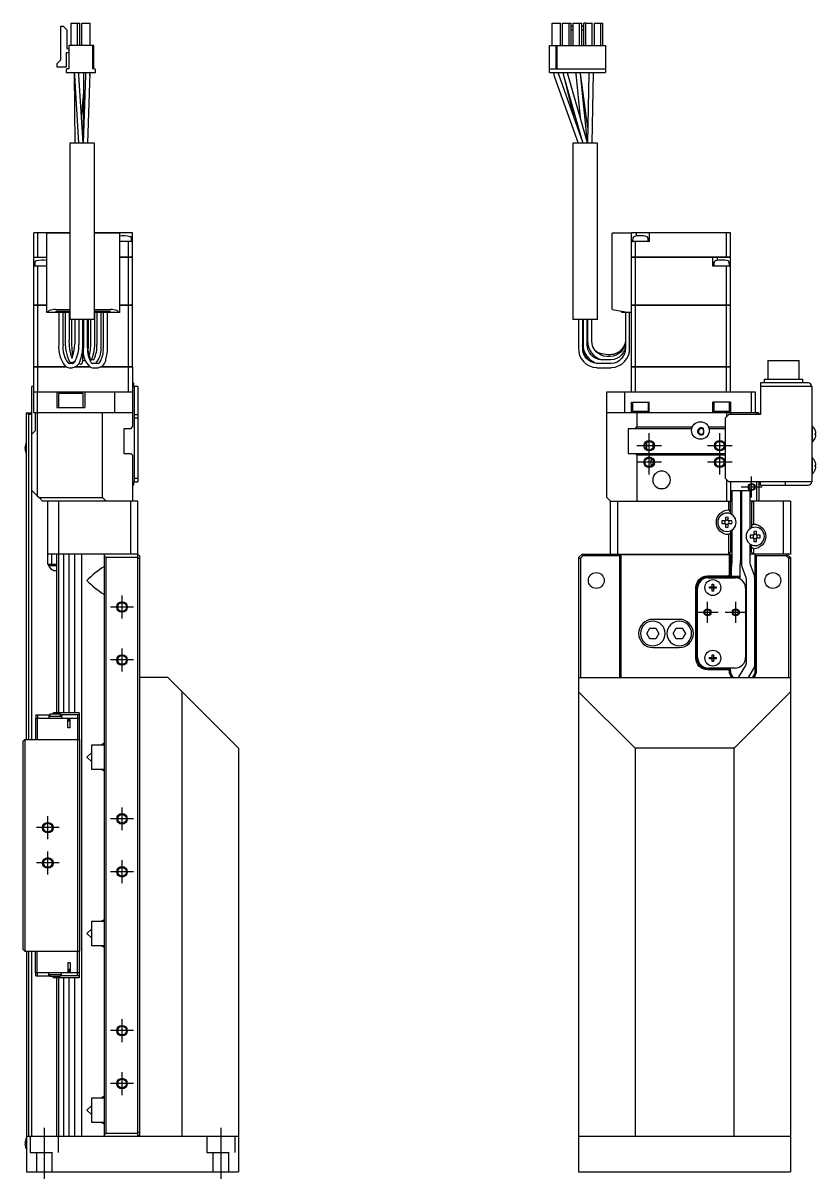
# Model space of a CAD drawing. Extents: x 0 to 519, y -8 to 489.
# Drawn here: x 294.3 to 518.8, y 84.9 to 412.3 of the extents above; entities that cross this region are included whole.
import ezdxf

# ---------------------------------------------------------------- set-up
doc = ezdxf.new("R2010")
doc.units = 0
doc.header["$LTSCALE"] = 0.5
doc.linetypes.add('CENTER', pattern=[50.8, 31.75, -6.35, 6.35, -6.35])
doc.linetypes.add('DASHED', pattern=[19.05, 12.7, -6.35])
for name, color, linetype in [('MSM_CENTER', 1, 'CENTER'), ('MSM_CONTINUOUS', 7, 'CONTINUOUS'), ('MSM_DASHED', 4, 'DASHED'), ('MSM_NARROW', 5, 'CONTINUOUS')]:
    doc.layers.add(name, color=color, linetype=linetype)

msp = doc.modelspace()

# ---------------------------------------------------------------- linework, layer by layer
at = {"layer": 'MSM_CENTER'}
for p, q in [((471.62, 284.42), (471.62, 296.12)), ((491.62, 284.42), (491.62, 296.12)), ((475.12, 292.62), (468.12, 292.62)), ((495.12, 292.62), (488.12, 292.62)), ((475.12, 287.92), (468.12, 287.92)), ((495.12, 287.92), (488.12, 287.92)), ((500.62, 277.92), (500.62, 283.92)), ((497.62, 280.92), (503.62, 280.92)), ((322.31, 243.67), (322.31, 250.17)), ((325.56, 246.92), (319.06, 246.92)), ((488.12, 242.42), (488.12, 248.42)), ((496.12, 242.42), (496.12, 248.42)), ((485.12, 245.42), (491.12, 245.42)), ((493.12, 245.42), (499.12, 245.42)), ((322.31, 228.67), (322.31, 235.17)), ((325.56, 231.92), (319.06, 231.92)), ((322.31, 183.67), (322.31, 190.17)), ((301.31, 181.17), (301.31, 187.67)), ((325.56, 186.92), (319.06, 186.92)), ((304.56, 184.42), (298.06, 184.42)), ((301.31, 171.17), (301.31, 177.67)), ((304.56, 174.42), (298.06, 174.42)), ((322.31, 168.67), (322.31, 175.17)), ((325.56, 171.92), (319.06, 171.92)), ((322.31, 123.67), (322.31, 130.17)), ((325.56, 126.92), (319.06, 126.92)), ((322.31, 108.67), (322.31, 115.17)), ((325.56, 111.92), (319.06, 111.92)), ((300.31, 99.42), (300.31, 84.92)), ((350.31, 99.42), (350.31, 84.92))]:
    msp.add_line(p, q, dxfattribs=at)
at = {"layer": 'MSM_CONTINUOUS'}
for p, q in [((304.95, 411.43), (305.65, 411.43)), ((304.95, 401.89), (304.95, 411.43)), ((305.65, 411.43), (306.65, 410.43)), ((306.65, 410.43), (306.65, 405.3)), ((307.94, 405.97), (307.94, 412.32)), ((307.94, 412.32), (310.34, 412.32)), ((309.74, 405.97), (309.74, 412.32)), ((310.34, 405.97), (310.34, 412.32)), ((310.94, 412.32), (313.34, 412.32)), ((310.94, 405.97), (310.94, 412.32)), ((313.34, 405.97), (313.34, 412.32)), ((444.1, 412.32), (446.5, 412.32)), ((444.1, 405.97), (444.1, 412.32)), ((446.5, 405.97), (446.5, 412.32)), ((447.1, 405.97), (447.1, 412.32)), ((447.1, 412.32), (448.9, 412.32)), ((448.9, 405.97), (448.9, 412.32)), ((448.9, 412.32), (449.5, 412.32)), ((449.5, 405.97), (449.5, 412.32)), ((449.5, 411.43), (450.1, 411.43)), ((449.5, 410.43), (450.1, 410.43)), ((450.1, 405.97), (450.1, 412.32)), ((450.1, 412.32), (451.9, 412.32)), ((451.9, 405.97), (451.9, 412.32)), ((451.9, 412.32), (452.5, 412.32)), ((452.5, 405.97), (452.5, 412.32)), ((452.5, 411.43), (453.1, 411.43)), ((452.5, 410.43), (453.1, 410.43)), ((453.1, 405.97), (453.1, 412.32)), ((453.7, 412.32), (453.1, 412.32)), ((453.7, 405.97), (453.7, 412.32)), ((453.7, 412.32), (455.5, 412.32)), ((455.5, 405.97), (455.5, 412.32)), ((456.1, 405.97), (456.1, 412.32)), ((456.1, 412.32), (457.9, 412.32)), ((457.9, 405.97), (457.9, 412.32)), ((457.9, 412.32), (458.5, 412.32)), ((458.5, 405.97), (458.5, 412.32)), ((306.46, 403.72), (306.46, 399.87)), ((307.21, 403.87), (306.61, 403.87)), ((306.93, 405.02), (307.21, 405.02)), ((307.21, 405.97), (307.21, 399.34)), ((314.32, 405.97), (307.21, 405.97)), ((314.07, 399.34), (314.07, 405.97)), ((314.32, 399.34), (314.32, 405.97)), ((443.37, 398.32), (443.37, 405.97)), ((443.37, 405.97), (459.22, 405.97)), ((445.15, 405.97), (445.15, 399.34)), ((445.45, 405.97), (445.45, 399.34)), ((459.22, 405.97), (459.22, 398.32)), ((303.93, 400.87), (304.95, 401.89)), ((303.93, 399.87), (303.93, 400.87)), ((306.46, 399.87), (303.93, 399.87)), ((306.5, 399.04), (306.5, 398.32)), ((306.5, 398.32), (314.78, 398.32)), ((307.21, 399.34), (306.8, 399.34)), ((308.76, 398.32), (308.76, 397.72)), ((308.76, 398.32), (308.76, 397.99)), ((308.76, 397.99), (308.91, 378.32)), ((308.77, 398.32), (308.81, 397.46)), ((308.81, 397.46), (310.01, 378.32)), ((310.11, 397.54), (310.07, 398.32)), ((311.31, 378.34), (310.11, 397.54)), ((311.45, 397.66), (311.31, 378.34)), ((311.93, 397.53), (311.31, 378.32)), ((311.45, 398.32), (311.45, 397.66)), ((311.95, 398.32), (311.93, 397.53)), ((312.61, 378.32), (313.25, 398.21)), ((313.23, 397.49), (313.25, 398.32)), ((313.25, 398.21), (313.25, 398.32)), ((314.48, 399.34), (314.07, 399.34)), ((314.78, 398.32), (314.78, 399.04)), ((443.37, 399.34), (459.22, 399.34)), ((443.37, 398.32), (459.22, 398.32)), ((444.48, 398.32), (444.74, 397.29)), ((444.74, 397.29), (451.48, 378.32)), ((445.97, 397.73), (445.8, 398.32)), ((445.97, 397.72), (445.8, 398.32)), ((452.86, 378.32), (445.97, 397.73)), ((447.15, 398.32), (447.29, 397.56)), ((447.16, 398.32), (447.33, 397.47)), ((447.29, 397.56), (450.4, 385.25)), ((447.33, 397.47), (452.52, 379.26)), ((448.58, 397.83), (448.47, 398.32)), ((454.12, 378.41), (448.58, 397.83)), ((450.83, 398.32), (450.86, 397.91)), ((450.86, 397.91), (452.1, 385.51)), ((452.15, 398.04), (452.13, 398.32)), ((454.11, 378.45), (452.15, 398.04)), ((454.2, 382.62), (452.16, 398.08)), ((454.52, 398.24), (454.12, 378.32)), ((454.52, 398.32), (454.51, 398.17)), ((454.52, 398.32), (454.52, 398.24)), ((455.42, 378.32), (455.82, 398.22)), ((455.82, 398.22), (455.82, 398.32)), ((311.41, 392.8), (310.8, 386.48)), ((314.54, 378.32), (307.54, 378.32)), ((307.54, 378.32), (307.54, 328.32)), ((314.54, 328.32), (314.54, 378.32)), ((456.97, 378.32), (449.97, 378.32)), ((449.97, 378.32), (449.97, 328.32)), ((456.97, 328.32), (456.97, 378.32)), ((297.31, 346.03), (297.31, 352.92)), ((307.54, 352.92), (297.31, 352.92)), ((298.46, 346.03), (298.46, 352.92)), ((301.01, 330.32), (301.01, 352.82)), ((307.54, 352.82), (301.01, 352.82)), ((325.31, 352.92), (314.54, 352.92)), ((321.61, 352.82), (314.54, 352.82)), ((321.56, 352.82), (321.56, 352.92)), ((321.61, 352.82), (321.61, 330.32)), ((325.31, 350.42), (321.61, 350.42)), ((324.15, 346.03), (324.15, 350.42)), ((325.04, 350.63), (324.97, 351.4)), ((325.31, 346.03), (325.31, 352.92)), ((461.12, 331.19), (461.12, 352.82)), ((466.62, 352.82), (461.12, 352.82)), ((466.62, 314.92), (466.62, 352.92)), ((494.62, 352.92), (466.62, 352.92)), ((471.62, 350.42), (466.62, 350.42)), ((466.95, 351.4), (466.89, 350.63)), ((467.77, 346.03), (467.77, 350.42)), ((467.87, 352.92), (467.87, 351.98)), ((471.35, 350.63), (471.28, 351.4)), ((471.62, 352.92), (471.62, 350.42)), ((493.46, 346.03), (493.46, 352.92)), ((494.62, 346.03), (494.62, 352.92)), ((297.31, 346.03), (301.01, 346.03)), ((297.31, 332.42), (297.31, 346.02)), ((297.31, 346.02), (301.01, 346.02)), ((297.32, 346.02), (297.32, 346.03)), ((297.64, 344.51), (297.58, 343.74)), ((298.46, 346.02), (298.46, 346.03)), ((321.61, 346.03), (325.31, 346.03)), ((325.31, 346.02), (321.61, 346.02)), ((324.15, 346.02), (324.15, 346.03)), ((324.15, 332.42), (324.15, 346.02)), ((325.3, 346.02), (325.3, 346.03)), ((325.31, 332.42), (325.31, 346.02)), ((466.62, 346.03), (494.62, 346.03)), ((494.62, 346.02), (466.62, 346.02)), ((466.63, 346.02), (466.63, 346.03)), ((467.77, 332.42), (467.77, 346.02)), ((467.78, 346.02), (467.78, 346.03)), ((489.62, 343.52), (489.62, 346.02)), ((489.95, 344.51), (489.89, 343.74)), ((490.87, 346.02), (490.87, 345.09)), ((493.45, 346.02), (493.45, 346.03)), ((494.35, 343.74), (494.28, 344.51)), ((494.61, 346.02), (494.61, 346.03)), ((494.62, 332.42), (494.62, 346.02)), ((301.01, 343.52), (297.31, 343.52)), ((298.46, 332.42), (298.46, 343.52)), ((494.62, 343.52), (489.62, 343.52)), ((493.46, 332.42), (493.46, 343.52)), ((297.31, 332.42), (301.01, 332.42)), ((297.31, 314.92), (297.31, 332.41)), ((301.01, 332.41), (297.31, 332.41)), ((297.32, 332.42), (297.32, 332.41)), ((298.46, 332.42), (298.46, 332.41)), ((298.46, 314.92), (298.46, 332.41)), ((301.11, 330.32), (301.71, 330.93)), ((303.49, 331.19), (307.54, 331.19)), ((303.71, 330.71), (307.54, 330.71)), ((303.71, 330.32), (303.71, 330.71)), ((314.54, 331.19), (319.13, 331.19)), ((314.54, 330.71), (318.91, 330.71)), ((318.91, 330.32), (318.91, 330.71)), ((320.9, 330.93), (321.5, 330.32)), ((321.61, 332.42), (325.31, 332.42)), ((325.31, 332.41), (321.61, 332.41)), ((324.15, 332.42), (324.15, 332.41)), ((324.15, 314.92), (324.15, 332.41)), ((325.3, 332.42), (325.3, 332.41)), ((325.31, 314.92), (325.31, 332.41)), ((461.12, 331.19), (466.02, 330.32)), ((463.82, 330.32), (463.82, 330.71)), ((466.62, 332.42), (494.62, 332.42)), ((494.62, 332.41), (466.62, 332.41)), ((466.63, 332.42), (466.63, 332.41)), ((467.77, 314.92), (467.77, 332.41)), ((467.78, 332.42), (467.78, 332.41)), ((493.45, 332.42), (493.45, 332.41)), ((493.46, 314.92), (493.46, 332.41)), ((494.61, 332.42), (494.61, 332.41)), ((494.62, 314.92), (494.62, 332.41)), ((307.54, 330.32), (301.01, 330.32)), ((304.41, 330.32), (304.41, 321.32)), ((305.61, 321.32), (305.61, 330.32)), ((306.21, 330.32), (306.21, 322.8)), ((307.41, 322.8), (307.41, 330.32)), ((314.54, 328.32), (307.54, 328.32)), ((308.01, 328.32), (308.01, 322.78)), ((308.96, 328.32), (308.96, 322.88)), ((310.06, 328.32), (310.06, 321.32)), ((311.26, 321.32), (311.26, 328.32)), ((311.36, 328.32), (311.36, 320.32)), ((312.56, 320.32), (312.56, 328.32)), ((312.81, 321.32), (312.81, 328.32)), ((313.41, 328.32), (313.41, 322.32)), ((321.61, 330.32), (314.54, 330.32)), ((314.61, 322.32), (314.61, 330.32)), ((315.21, 330.32), (315.21, 321.32)), ((316.41, 321.32), (316.41, 330.32)), ((317.01, 330.32), (317.01, 320.32)), ((318.21, 320.32), (318.21, 330.32)), ((456.97, 328.32), (449.97, 328.32)), ((451.57, 328.32), (451.57, 320.32)), ((452.77, 320.32), (452.77, 328.32)), ((452.87, 328.32), (452.87, 321.32)), ((454.07, 321.32), (454.07, 328.32)), ((454.17, 328.32), (454.17, 321.32)), ((455.37, 322.32), (455.37, 328.32)), ((466.62, 330.32), (463.82, 330.32)), ((464.87, 330.32), (464.87, 320.32)), ((466.07, 320.32), (466.07, 330.32)), ((308.96, 322.9), (308.96, 322.86)), ((312.73, 319.27), (312.81, 321.32)), ((454.22, 320.61), (454.07, 321.82)), ((454.17, 321.32), (454.22, 320.61)), ((464.87, 322.8), (464.86, 322.57)), ((454.22, 320.61), (454.23, 320.58)), ((454.23, 320.58), (454.22, 320.61)), ((460.1, 318.4), (458.72, 318.52)), ((460.56, 317.92), (459.68, 317.92)), ((297.31, 314.92), (306.58, 314.92)), ((297.31, 301.92), (297.31, 314.91)), ((306.6, 314.91), (297.31, 314.91)), ((297.32, 314.92), (297.32, 314.91)), ((298.46, 314.92), (298.46, 314.91)), ((298.46, 307.92), (298.46, 314.91)), ((308.33, 315.92), (307.35, 315.92)), ((307.35, 314.72), (308.31, 314.72)), ((308.13, 317.44), (307.98, 317.39)), ((308.34, 316.24), (308.39, 316.26)), ((308.39, 316.26), (308.59, 316.33)), ((313.2, 314.91), (308.96, 314.91)), ((308.98, 314.92), (313.19, 314.92)), ((310.14, 315.88), (310.32, 315.76)), ((310.32, 315.76), (310.51, 315.72)), ((311.17, 316.73), (311.23, 316.72)), ((311.23, 316.72), (311.63, 316.72)), ((311.63, 316.72), (311.67, 316.72)), ((311.67, 316.72), (311.89, 316.78)), ((314.25, 316.92), (313.51, 316.92)), ((315.65, 315.92), (313.91, 315.92)), ((313.91, 314.72), (315.65, 314.72)), ((325.31, 314.91), (316.25, 314.91)), ((316.28, 314.92), (325.31, 314.92)), ((324.15, 314.92), (324.15, 314.91)), ((324.15, 307.92), (324.15, 314.91)), ((325.3, 314.92), (325.3, 314.91)), ((325.31, 314.91), (325.31, 297.92)), ((456.77, 315.93), (456.81, 315.92)), ((460.87, 315.92), (456.77, 315.92)), ((456.77, 314.72), (460.87, 314.72)), ((460.71, 316.92), (458.23, 316.92)), ((466.62, 314.92), (494.62, 314.92)), ((466.62, 307.92), (466.62, 314.91)), ((494.62, 314.91), (466.62, 314.91)), ((466.63, 314.92), (466.63, 314.91)), ((467.77, 307.92), (467.77, 314.91)), ((467.78, 314.92), (467.78, 314.91)), ((493.45, 314.92), (493.45, 314.91)), ((493.46, 307.92), (493.46, 314.91)), ((494.61, 314.92), (494.61, 314.91)), ((494.62, 307.92), (494.62, 314.91)), ((505.19, 316.72), (514.04, 316.72)), ((505.19, 316.72), (505.19, 311.42)), ((514.04, 311.42), (514.04, 316.72)), ((504.12, 311.42), (515.12, 311.42)), ((504.12, 311.42), (504.12, 310.42)), ((515.12, 310.42), (515.12, 311.42)), ((297.31, 309.42), (296.81, 309.42)), ((296.81, 209.42), (296.81, 309.42)), ((297.31, 307.92), (325.31, 307.92)), ((298.31, 307.92), (298.31, 278.42)), ((303.81, 307.92), (303.81, 303.42)), ((311.81, 307.92), (311.81, 303.42)), ((320.31, 301.92), (320.31, 307.92)), ((325.31, 310.42), (325.61, 310.42)), ((326.81, 309.42), (325.31, 309.42)), ((325.61, 310.42), (325.61, 309.42)), ((325.81, 282.42), (325.81, 309.42)), ((326.81, 309.42), (326.81, 282.42)), ((459.62, 307.92), (501.62, 307.92)), ((459.62, 277.92), (459.62, 307.92)), ((464.62, 307.92), (464.62, 301.92)), ((500.62, 301.92), (500.62, 307.92)), ((501.62, 307.92), (501.62, 301.92)), ((503.12, 310.42), (503.12, 301.42)), ((516.62, 310.42), (503.12, 310.42)), ((517.62, 309.42), (503.12, 309.42)), ((517.62, 309.42), (517.62, 282.42)), ((311.31, 307.42), (304.31, 307.42)), ((304.31, 307.42), (304.31, 303.42)), ((311.31, 303.42), (311.31, 307.42)), ((466.62, 304.92), (471.62, 304.92)), ((466.62, 301.92), (466.62, 304.92)), ((466.87, 304.92), (466.87, 302.42)), ((471.37, 302.42), (471.37, 304.92)), ((471.62, 301.92), (471.62, 304.92)), ((494.62, 304.92), (489.62, 304.92)), ((489.62, 301.92), (489.62, 304.92)), ((489.87, 304.92), (489.87, 302.42)), ((494.37, 302.42), (494.37, 304.92)), ((494.62, 304.92), (494.62, 301.42)), ((295.81, 301.42), (295.31, 301.92)), ((295.31, 301.92), (296.81, 301.92)), ((295.31, 209.42), (295.31, 301.92)), ((296.81, 301.42), (295.81, 301.42)), ((295.81, 301.42), (295.81, 209.42)), ((325.31, 301.92), (297.31, 301.92)), ((297.81, 296.92), (297.81, 301.92)), ((303.81, 303.42), (311.81, 303.42)), ((316.81, 277.92), (316.81, 301.92)), ((325.81, 301.42), (326.81, 301.42)), ((502.62, 301.92), (459.62, 301.92)), ((466.87, 302.42), (471.37, 302.42)), ((468.12, 301.92), (468.12, 297.92)), ((489.87, 302.42), (494.37, 302.42)), ((494.12, 301.42), (493.12, 300.42)), ((493.62, 300.92), (493.62, 301.92)), ((503.12, 301.42), (494.12, 301.42)), ((502.12, 301.42), (502.12, 301.92)), ((502.62, 301.92), (502.62, 301.42)), ((326.81, 300.42), (325.81, 300.42)), ((493.12, 300.42), (493.12, 283.42)), ((517.8, 298.17), (517.62, 298.17)), ((517.8, 298.17), (517.8, 293.67)), ((296.81, 295.92), (297.81, 296.92)), ((322.81, 297.42), (322.81, 290.42)), ((324.81, 297.42), (322.81, 297.42)), ((324.81, 297.42), (325.31, 297.92)), ((465.62, 297.42), (465.62, 290.42)), ((483.67, 297.42), (465.62, 297.42)), ((467.62, 297.42), (468.12, 297.92)), ((468.12, 297.92), (483.83, 297.92)), ((488.41, 297.92), (493.12, 297.92)), ((493.12, 297.42), (488.57, 297.42)), ((518.65, 296.9), (518.65, 296.9)), ((518.65, 296.1), (518.81, 296.1)), ((518.65, 295.74), (518.65, 296.1)), ((518.81, 295.74), (518.65, 295.74)), ((518.65, 294.95), (518.65, 294.95)), ((294.82, 292.1), (294.97, 292.1)), ((294.97, 291.74), (294.82, 291.74)), ((294.97, 292.9), (294.97, 292.9)), ((294.97, 292.1), (294.97, 291.74)), ((472.62, 293.34), (472.62, 291.92)), ((472.65, 291.92), (472.62, 291.92)), ((517.62, 293.67), (517.8, 293.67)), ((294.97, 290.95), (294.97, 290.95)), ((322.81, 290.42), (324.81, 290.42)), ((325.31, 289.92), (324.81, 290.42)), ((325.31, 289.92), (325.31, 276.92)), ((465.62, 290.42), (493.12, 290.42)), ((468.12, 289.92), (467.62, 290.42)), ((468.12, 289.92), (468.12, 276.92)), ((493.12, 289.92), (468.12, 289.92)), ((517.8, 289.17), (517.62, 289.17)), ((517.8, 289.17), (517.8, 284.67)), ((472.62, 288.02), (472.84, 288.02)), ((472.62, 288.02), (472.62, 287.21)), ((518.65, 287.9), (518.65, 287.9)), ((518.65, 287.1), (518.81, 287.1)), ((518.65, 286.74), (518.65, 287.1)), ((518.81, 286.74), (518.65, 286.74)), ((518.65, 285.95), (518.65, 285.95)), ((325.31, 282.42), (326.81, 282.42)), ((325.61, 282.42), (325.61, 281.42)), ((325.81, 283.42), (326.81, 283.42)), ((493.12, 283.42), (494.12, 282.42)), ((493.62, 276.92), (493.62, 282.92)), ((517.62, 282.42), (494.12, 282.42)), ((494.62, 282.42), (494.62, 276.92)), ((502.12, 276.92), (502.12, 282.42)), ((502.62, 282.42), (502.62, 276.92)), ((503.12, 281.42), (503.12, 282.42)), ((510.12, 282.42), (510.12, 281.42)), ((517.62, 284.67), (517.8, 284.67)), ((296.81, 279.92), (298.31, 278.42)), ((298.31, 278.42), (298.81, 277.92)), ((325.61, 281.42), (325.31, 281.42)), ((325.31, 279.92), (325.41, 279.92)), ((325.41, 276.92), (325.41, 279.92)), ((474.42, 280.52), (475.82, 280.52)), ((495.02, 279.92), (497.52, 279.92)), ((495.02, 279.92), (495.02, 273.11)), ((497.52, 260.91), (497.52, 279.92)), ((497.72, 279.92), (500.22, 279.92)), ((497.72, 279.92), (497.72, 259.43)), ((500.22, 269.11), (500.22, 279.92)), ((503.12, 281.42), (516.62, 281.42)), ((298.81, 277.92), (316.81, 277.92)), ((299.81, 276.92), (298.81, 277.92)), ((326.81, 276.92), (299.81, 276.92)), ((301.31, 258.92), (301.31, 276.92)), ((304.31, 276.92), (304.31, 261.92)), ((316.81, 277.92), (317.81, 276.92)), ((324.81, 261.92), (324.81, 276.92)), ((326.81, 260.93), (326.81, 276.92)), ((459.62, 277.92), (460.62, 276.92)), ((460.62, 261.92), (460.62, 276.92)), ((460.62, 276.92), (495.02, 276.92)), ((462.62, 276.92), (462.62, 261.92)), ((494.12, 274.42), (494.12, 276.92)), ((494.62, 276.42), (494.12, 276.92)), ((494.62, 273.32), (494.62, 276.42)), ((497.72, 276.92), (497.52, 276.92)), ((511.62, 276.92), (500.22, 276.92)), ((501.12, 276.92), (500.62, 276.42)), ((500.62, 276.42), (500.62, 269.32)), ((501.12, 276.92), (501.12, 270.42)), ((509.62, 261.92), (509.62, 276.92)), ((511.62, 276.92), (511.62, 261.92)), ((493.25, 272.33), (493.25, 271.29)), ((493.99, 271.29), (493.99, 272.33)), ((494.62, 273.88), (494.12, 274.42)), ((493.25, 271.29), (492.22, 271.29)), ((492.22, 270.55), (493.25, 270.55)), ((493.25, 270.55), (493.25, 269.52)), ((495.02, 271.29), (493.99, 271.29)), ((493.99, 269.52), (493.99, 270.55)), ((493.99, 270.55), (495.02, 270.55)), ((494.62, 268.52), (494.62, 262.42)), ((495.02, 268.73), (495.02, 260.91)), ((501.12, 270.42), (500.62, 269.88)), ((494.12, 267.42), (494.62, 267.97)), ((494.12, 261.92), (494.12, 267.42)), ((501.25, 267.29), (500.22, 267.29)), ((500.22, 266.55), (501.25, 266.55)), ((501.25, 268.33), (501.25, 267.29)), ((501.25, 266.55), (501.25, 265.52)), ((501.99, 267.29), (501.99, 268.33)), ((503.02, 267.29), (501.99, 267.29)), ((501.99, 265.52), (501.99, 266.55)), ((501.99, 266.55), (503.02, 266.55)), ((326.81, 261.92), (301.31, 261.92)), ((302.31, 261.92), (302.31, 258.92)), ((303.81, 216.92), (303.81, 261.92)), ((304.31, 261.92), (304.31, 216.92)), ((305.7, 261.92), (305.7, 216.92)), ((307.31, 216.92), (307.31, 261.92)), ((308.92, 216.92), (308.92, 261.92)), ((310.81, 261.92), (310.81, 96.92)), ((317.31, 96.92), (317.31, 261.92)), ((327.31, 261.42), (326.81, 261.92)), ((451.62, 260.93), (452.62, 261.92)), ((452.82, 261.42), (452.62, 261.92)), ((452.62, 261.92), (495.02, 261.92)), ((494.12, 261.92), (494.62, 262.42)), ((494.32, 261.72), (494.52, 261.92)), ((494.62, 261.92), (494.62, 255.22)), ((497.72, 261.92), (497.52, 261.92)), ((500.22, 259.43), (500.22, 264.73)), ((511.62, 261.92), (500.22, 261.92)), ((500.62, 262.42), (500.62, 264.52)), ((500.62, 263.97), (501.12, 263.42)), ((500.62, 262.42), (501.12, 261.92)), ((501.12, 263.42), (501.12, 261.92)), ((501.62, 228.92), (501.62, 261.92)), ((510.62, 261.92), (510.41, 261.42)), ((510.62, 261.92), (511.61, 260.93)), ((303.81, 258.92), (301.31, 258.92)), ((301.46, 258.92), (301.46, 258.67)), ((301.46, 258.67), (303.81, 258.67)), ((317.81, 260.92), (317.31, 261.42)), ((326.8, 260.92), (317.81, 260.92)), ((317.81, 97.92), (317.81, 260.92)), ((326.8, 97.92), (326.8, 260.92)), ((327.31, 261.42), (327.31, 96.92)), ((451.62, 260.92), (451.62, 260.93)), ((451.62, 260.92), (451.62, 86.92)), ((452.82, 261.42), (452.12, 260.72)), ((452.12, 260.72), (452.12, 226.92)), ((463.32, 261.42), (452.82, 261.42)), ((463.62, 261.72), (463.32, 261.42)), ((463.32, 226.92), (463.32, 261.42)), ((463.62, 226.92), (463.62, 261.72)), ((494.32, 261.72), (463.62, 261.72)), ((494.32, 256.05), (494.32, 261.72)), ((494.92, 259.17), (494.85, 257.44)), ((494.96, 259.47), (494.92, 259.17)), ((495.02, 260.91), (494.96, 259.47)), ((497.35, 257.44), (497.41, 258.88)), ((497.41, 258.88), (497.44, 259.18)), ((497.44, 259.18), (497.52, 260.91)), ((500.3, 258.89), (500.22, 259.43)), ((501.29, 256.09), (500.3, 258.89)), ((501.62, 261.72), (501.92, 261.42)), ((501.92, 261.42), (501.92, 228.92)), ((510.41, 261.42), (501.92, 261.42)), ((511.11, 260.72), (510.41, 261.42)), ((511.11, 226.92), (511.11, 260.72)), ((511.61, 260.93), (511.62, 260.92)), ((511.62, 260.92), (511.62, 86.92)), ((302.97, 257.27), (303.81, 257.27)), ((317.31, 258.17), (317.18, 258.32)), ((488.12, 255.72), (493.99, 255.72)), ((494.12, 255.42), (488.12, 255.42)), ((493.99, 255.72), (494.32, 256.05)), ((493.99, 255.72), (494.12, 255.42)), ((494.62, 255.92), (494.12, 255.42)), ((494.32, 256.05), (494.62, 255.92)), ((494.85, 257.44), (494.85, 255.42)), ((494.85, 255.42), (497.35, 255.42)), ((494.87, 255.62), (497.37, 255.62)), ((494.87, 255.42), (494.87, 255.22)), ((497.35, 255.62), (497.35, 257.44)), ((497.37, 254.86), (497.37, 255.62)), ((497.94, 258.07), (498.93, 255.26)), ((484.82, 232.42), (484.82, 252.42)), ((485.12, 252.42), (485.12, 232.42)), ((485.32, 232.62), (485.32, 252.22)), ((488.32, 255.22), (495.92, 255.22)), ((488.64, 252.25), (488.65, 252.61)), ((489.44, 252.25), (488.64, 252.25)), ((488.65, 252.61), (489.44, 252.61)), ((489.42, 252.25), (489.42, 252.61)), ((489.43, 251.45), (489.44, 252.25)), ((489.44, 252.61), (489.45, 253.4)), ((489.44, 252.62), (489.8, 252.62)), ((489.8, 252.23), (489.44, 252.23)), ((489.45, 253.4), (489.81, 253.4)), ((489.8, 252.24), (489.79, 251.45)), ((489.81, 253.4), (489.8, 252.6)), ((489.8, 252.6), (490.59, 252.59)), ((490.59, 252.23), (489.8, 252.24)), ((489.81, 252.6), (489.81, 252.24)), ((490.59, 252.59), (490.59, 252.23)), ((498.92, 252.22), (498.92, 232.62)), ((498.93, 255.26), (499.02, 254.72)), ((499.02, 254.72), (499.02, 231.01)), ((501.52, 231.01), (501.52, 254.72)), ((317.31, 250.68), (317.18, 250.52)), ((489.79, 251.45), (489.43, 251.45)), ((480.12, 243.42), (472.62, 243.42)), ((470.89, 239.42), (471.75, 240.92)), ((471.75, 237.92), (470.89, 239.42)), ((471.75, 240.92), (473.48, 240.92)), ((473.48, 240.92), (474.35, 239.42)), ((474.35, 239.42), (473.48, 237.92)), ((478.39, 239.42), (479.25, 240.92)), ((479.25, 237.92), (478.39, 239.42)), ((479.25, 240.92), (480.98, 240.92)), ((480.98, 240.92), (481.85, 239.42)), ((481.85, 239.42), (480.98, 237.92)), ((473.48, 237.92), (471.75, 237.92)), ((480.98, 237.92), (479.25, 237.92)), ((472.62, 235.42), (480.12, 235.42)), ((488.64, 232.25), (488.65, 232.61)), ((488.65, 232.61), (489.44, 232.61)), ((489.42, 232.25), (489.42, 232.61)), ((489.44, 232.61), (489.45, 233.4)), ((489.44, 232.62), (489.8, 232.62)), ((489.45, 233.4), (489.81, 233.4)), ((489.81, 233.4), (489.8, 232.6)), ((489.8, 232.6), (490.59, 232.59)), ((489.81, 232.6), (489.81, 232.24)), ((490.59, 232.59), (490.59, 232.23)), ((488.12, 229.42), (494.12, 229.42)), ((495.92, 229.62), (488.32, 229.62)), ((489.44, 232.25), (488.64, 232.25)), ((489.43, 231.45), (489.44, 232.25)), ((489.79, 231.45), (489.43, 231.45)), ((489.8, 232.23), (489.44, 232.23)), ((489.8, 232.24), (489.79, 231.45)), ((490.59, 232.23), (489.8, 232.24)), ((493.99, 229.12), (494.12, 229.42)), ((494.12, 229.42), (494.62, 228.92)), ((494.62, 228.92), (494.62, 229.62)), ((498.85, 230.32), (497.07, 227.46)), ((499.02, 231.01), (498.85, 230.32)), ((335.31, 226.92), (327.31, 226.92)), ((355.31, 206.92), (335.31, 226.92)), ((451.62, 226.92), (511.62, 226.92)), ((493.99, 229.12), (488.12, 229.12)), ((494.32, 228.8), (493.99, 229.12)), ((494.32, 228.8), (494.62, 228.92)), ((497.07, 227.46), (496.79, 226.92)), ((499.68, 226.92), (500.97, 228.99)), ((339.31, 96.92), (339.31, 222.92)), ((467.62, 206.92), (451.62, 222.92)), ((511.62, 222.92), (495.62, 206.92)), ((297.91, 216.42), (297.91, 215.42)), ((297.91, 216.42), (301.91, 216.42)), ((298.41, 216.42), (298.41, 215.42)), ((301.61, 216.42), (301.61, 215.42)), ((304.91, 216.52), (301.91, 216.52)), ((301.91, 216.52), (301.91, 216.02)), ((302.64, 216.52), (302.88, 216.92)), ((310.21, 216.92), (302.88, 216.92)), ((304.91, 216.02), (304.91, 216.52)), ((310.21, 216.42), (304.91, 216.42)), ((305.21, 216.42), (305.21, 215.42)), ((309.71, 216.42), (309.71, 209.42)), ((310.21, 216.92), (310.21, 209.42)), ((297.81, 215.42), (297.81, 209.42)), ((297.81, 215.42), (310.21, 215.42)), ((298.31, 215.42), (298.31, 209.42)), ((301.61, 216.02), (305.21, 216.02)), ((306.96, 212.72), (306.96, 215.42)), ((307.66, 214.62), (306.96, 214.62)), ((307.31, 214.62), (307.31, 215.42)), ((307.66, 212.72), (307.66, 215.42)), ((307.66, 212.72), (306.96, 212.72)), ((294.81, 209.42), (294.31, 208.92)), ((294.31, 149.92), (294.31, 208.92)), ((294.81, 209.42), (294.81, 149.42)), ((294.81, 209.42), (310.31, 209.42)), ((309.81, 149.42), (309.81, 209.42)), ((310.31, 209.42), (310.31, 149.42)), ((313.81, 200.92), (313.81, 207.92)), ((313.81, 207.92), (317.31, 207.92)), ((316.44, 207.92), (317.18, 208.32)), ((317.18, 208.32), (317.31, 208.17)), ((355.31, 206.92), (355.31, 86.92)), ((495.62, 206.92), (467.62, 206.92)), ((467.62, 206.92), (467.62, 96.92)), ((495.62, 96.92), (495.62, 206.92)), ((312.31, 204.42), (313.81, 205.74)), ((313.81, 203.1), (312.31, 204.42)), ((317.31, 200.92), (313.81, 200.92)), ((317.18, 200.52), (316.44, 200.92)), ((317.31, 200.68), (317.18, 200.52)), ((313.81, 150.92), (313.81, 157.92)), ((313.81, 157.92), (317.31, 157.92)), ((316.44, 157.92), (317.18, 158.32)), ((317.18, 158.32), (317.31, 158.17)), ((312.31, 154.42), (313.81, 155.74)), ((313.81, 153.1), (312.31, 154.42)), ((317.31, 150.92), (313.81, 150.92)), ((317.18, 150.52), (316.44, 150.92)), ((317.31, 150.68), (317.18, 150.52)), ((294.31, 149.92), (294.81, 149.42)), ((294.81, 149.42), (310.31, 149.42)), ((295.31, 149.42), (295.31, 86.92)), ((295.81, 149.42), (295.81, 96.92)), ((296.81, 96.92), (296.81, 149.42)), ((297.81, 143.42), (297.81, 149.42)), ((298.31, 143.42), (298.31, 149.42)), ((309.71, 142.42), (309.71, 149.42)), ((310.21, 149.42), (310.21, 141.92)), ((306.96, 146.12), (306.96, 143.42)), ((307.66, 146.12), (306.96, 146.12)), ((307.66, 144.22), (306.96, 144.22)), ((307.31, 143.42), (307.31, 144.22)), ((307.66, 146.12), (307.66, 143.42)), ((297.81, 143.42), (310.21, 143.42)), ((297.91, 142.42), (297.91, 143.42)), ((297.91, 142.42), (301.91, 142.42)), ((298.41, 142.42), (298.41, 143.42)), ((301.61, 142.42), (301.61, 143.42)), ((301.61, 142.82), (305.21, 142.82)), ((301.91, 142.82), (301.91, 142.32)), ((301.91, 142.37), (304.91, 142.37)), ((301.91, 142.32), (302.64, 142.32)), ((302.61, 142.37), (302.88, 141.92)), ((310.21, 141.92), (302.88, 141.92)), ((303.81, 96.92), (303.81, 141.92)), ((304.31, 141.92), (304.31, 96.92)), ((304.91, 142.37), (304.91, 142.82)), ((310.21, 142.42), (304.91, 142.42)), ((305.21, 142.42), (305.21, 143.42)), ((305.7, 141.92), (305.7, 96.92)), ((307.31, 96.92), (307.31, 141.92)), ((308.92, 96.92), (308.92, 141.92)), ((316.44, 107.92), (317.18, 108.32)), ((317.18, 108.32), (317.31, 108.17)), ((312.31, 104.42), (313.81, 105.74)), ((313.81, 100.92), (313.81, 107.92)), ((313.81, 107.92), (317.31, 107.92)), ((313.81, 103.1), (312.31, 104.42)), ((317.31, 100.92), (313.81, 100.92)), ((317.18, 100.52), (316.44, 100.92)), ((317.31, 100.68), (317.18, 100.52)), ((294.82, 95.1), (294.97, 95.1)), ((294.97, 95.9), (294.97, 95.9)), ((294.97, 95.1), (294.97, 94.74)), ((355.31, 96.92), (295.31, 96.92)), ((317.31, 97.42), (317.81, 97.92)), ((317.81, 97.92), (326.8, 97.92)), ((326.81, 96.92), (326.81, 97.92)), ((326.81, 96.92), (327.31, 97.42)), ((511.62, 96.92), (451.62, 96.92)), ((294.97, 94.74), (294.82, 94.74)), ((294.97, 93.95), (294.97, 93.95)), ((295.31, 86.92), (355.31, 86.92)), ((451.62, 86.92), (511.62, 86.92))]:
    msp.add_line(p, q, dxfattribs=at)
for centre, radius in [((486.12, 296.92), 2.5), ((471.62, 292.62), 1.23), ((491.62, 292.62), 1.23), ((471.62, 287.92), 1.23), ((491.62, 287.92), 1.23), ((500.62, 280.92), 0.783), ((456.62, 254.42), 2.25), ((506.62, 254.42), 2.25), ((489.62, 252.42), 2.25), ((322.31, 246.92), 1.23), ((488.12, 245.42), 0.783), ((496.12, 245.42), 0.783), ((322.31, 231.92), 1.23), ((489.62, 232.42), 2.25), ((322.31, 186.92), 1.23), ((301.31, 184.42), 1.23), ((301.31, 174.42), 1.23), ((322.31, 171.92), 1.23), ((322.31, 126.92), 1.23), ((322.31, 111.92), 1.23)]:
    msp.add_circle(centre, radius, dxfattribs=at)
at = {"layer": 'MSM_CONTINUOUS', "extrusion": (0, 0, -1)}
for centre, radius in [((-475.12, 282.92), 2.5), ((-493.62, 270.92), 2.6), ((-501.62, 266.92), 2.6), ((-472.62, 239.42), 3.5), ((-480.12, 239.42), 3.5)]:
    msp.add_circle(centre, radius, dxfattribs=at)
at = {"layer": 'MSM_CONTINUOUS'}
for centre, radius, start, end in [((306.61, 403.72), 0.15, 90, 180), ((306.93, 405.3), 0.28, 180, 270), ((306.8, 399.04), 0.3, 90, 180), ((314.48, 399.04), 0.3, 0, 90), ((322.81, 346.11), 6, 72.3708, 101.537), ((324.47, 351.36), 0.5, 5, 72.3708), ((324.84, 350.61), 0.2, 288.1949, 5), ((467.09, 350.61), 0.2, 175, 251.8051), ((467.45, 351.36), 0.5, 107.6292, 175), ((469.12, 346.11), 6, 72.3708, 107.6292), ((470.78, 351.36), 0.5, 5, 72.3708), ((471.15, 350.61), 0.2, 288.1949, 5), ((298.14, 344.47), 0.5, 107.6292, 175), ((299.81, 339.22), 6, 78.463, 107.6292), ((490.45, 344.47), 0.5, 107.6292, 175), ((492.12, 339.22), 6, 72.3708, 107.6292), ((493.78, 344.47), 0.5, 5, 72.3708), ((297.78, 343.72), 0.2, 175, 270), ((490.09, 343.72), 0.2, 175, 270), ((494.15, 343.72), 0.2, 270, 5), ((303.25, 326.68), 4.51, 86.9565, 109.8759), ((319.35, 326.55), 4.64, 70.4546, 92.713), ((313.11, 320.56), 8.74, 175.0197, 218.3235), ((313.29, 320.57), 7.72, 174.4381, 215.6687), ((318.91, 321.88), 12.73, 175.8454, 204.6186), ((334.87, 322.04), 26.87, 178.4238, 188.8516), ((295.21, 322.14), 13.77, 342.1759, 357.1972), ((301.43, 320.74), 8.65, 328.5524, 3.8561), ((295.21, 322.14), 13.77, 2.9984, 2.9996), ((298.32, 321.13), 12.93, 341.4264, 0.8555), ((303.67, 321.49), 10.96, 335.8666, 4.385), ((306.5, 320.8), 8.72, 334.6207, 3.4586), ((308, 320.45), 8.45, 354.0847, 5.9153), ((458.44, 321.25), 5.57, 179.2277, 252.6191), ((459.75, 322.29), 5.59, 179.7079, 254.0346), ((307.47, 317.97), 0.846, 321.4689, 356.9127), ((241.28, 320.04), 69.98, 356.9256, 0.5083), ((317.73, 319.47), 6.43, 172.4193, 225.037), ((319.67, 319.85), 7.13, 176.1621, 211.44), ((326.61, 322.03), 14.15, 186.6571, 200.3054), ((309.21, 320.39), 7.25, 321.9863, 353.6299), ((310.17, 319.81), 6.86, 326.8577, 4.2662), ((306.81, 320.21), 11.39, 344.0263, 0.5737), ((456.97, 320.13), 5.41, 177.9067, 267.8727), ((460.66, 320.13), 5.41, 272.1863, 2.0343), ((307.39, 316.44), 1.72, 229.0024, 268.8954), ((307.43, 316.54), 0.622, 228.9031, 263.0608), ((308.09, 317.19), 0.978, 218.7039, 284.8652), ((307.87, 317.44), 2.75, 279.2724, 351.0568), ((308.11, 316.79), 0.889, 283.8661, 321.118), ((308.14, 317.45), 1.21, 291.8456, 319.7784), ((310.53, 316.34), 0.622, 268.1145, 354.9417), ((313.92, 316.17), 1.45, 239.5973, 269.5942), ((313.93, 317.46), 0.679, 210.1743, 232.5013), ((313.98, 316.39), 0.476, 213.7324, 261.3862), ((313.46, 317.15), 0.266, 300.6087, 325.589), ((313.41, 317.85), 1.25, 312.2163, 320.9064), ((315.18, 317.28), 2.6, 280.5511, 355.471), ((315.55, 316.43), 0.517, 281.8582, 314.7596), ((516.62, 309.42), 1, 0, 90), ((515.82, 295.92), 3, 19.0021, 48.5904), ((486.09, 296.68), 0.811, 139.4017, 220.5983), ((486.48, 296.41), 1.29, 92.5385, 141.4735), ((486.48, 296.95), 1.29, 218.5265, 267.4615), ((486.26, 296.67), 0.709, 120.0332, 231.2999), ((486.38, 296.63), 0.765, 222.0231, 310.8878), ((486.38, 296.75), 0.721, 41.6502, 131.5871), ((486.44, 296.97), 0.726, 26.6896, 91.2089), ((486.44, 296.4), 0.726, 268.7911, 333.3104), ((486.09, 296.67), 1.01, 322.4813, 33.2132), ((515.82, 295.92), 3, 311.4096, 340.9979), ((515.82, 295.92), 2.99, 3.446, 18.9685), ((515.82, 295.92), 2.99, 341.0315, 356.554), ((297.81, 291.92), 2.99, 161.0315, 176.554), ((297.81, 291.92), 2.99, 183.446, 198.9685), ((297.81, 291.92), 3, 146.4427, 160.9979), ((476.12, 292.62), 5.31, 169.1281, 190.8719), ((297.81, 291.92), 3, 199.0021, 213.5573), ((473.52, 287.92), 1.52, 139.7536, 220.2174), ((515.82, 286.92), 3, 19.0021, 48.5904), ((515.82, 286.92), 3, 311.4096, 340.9979), ((515.82, 286.92), 2.99, 3.446, 18.9685), ((515.82, 286.92), 2.99, 341.0315, 356.554), ((516.62, 282.42), 1, 270, 0), ((493.62, 270.92), 1.45, 75.2162, 104.7838), ((493.62, 270.92), 1.45, 165.2162, 194.7838), ((493.62, 270.92), 0.596, 141.6606, 218.3394), ((493.62, 270.92), 0.596, 51.6606, 128.3394), ((493.62, 270.92), 0.596, 231.6606, 308.3394), ((493.62, 270.92), 1.45, 255.2162, 284.7838), ((493.62, 270.92), 0.596, 321.6606, 38.3394), ((493.62, 270.92), 1.45, 345.2162, 14.7838), ((501.62, 266.92), 1.45, 165.2162, 194.7838), ((501.62, 266.92), 0.596, 141.6606, 218.3394), ((501.62, 266.92), 1.45, 75.2162, 104.7838), ((501.62, 266.92), 0.596, 51.6606, 128.3394), ((501.62, 266.92), 0.596, 231.6606, 308.3394), ((501.62, 266.92), 1.45, 255.2162, 284.7838), ((501.62, 266.92), 0.596, 321.6606, 38.3394), ((501.62, 266.92), 1.45, 345.2162, 14.7838), ((304.31, 260.24), 3.25, 208.7266, 245.6996), ((325.81, 262.42), 1.8, 303.5573, 303.749), ((327.34, 261.51), 0.794, 227.7589, 267.5692), ((452.07, 261.32), 0.598, 220.7576, 274.7051), ((501.85, 259.42), 4.13, 179.8432, 199.0697), ((511.16, 261.32), 0.598, 265.2949, 319.2424), ((334.1, 232.17), 31.15, 122.893, 134.3981), ((488.12, 252.42), 3, 90, 180), ((497.39, 254.74), 4.13, 359.8432, 19.0697), ((334.1, 276.68), 31.15, 225.6019, 237.107), ((488.32, 252.22), 3, 90, 180), ((495.92, 252.22), 3, 0, 90), ((496.12, 247.92), 3, 14.8351, 21.0395), ((472.62, 239.42), 4, 90, 270), ((480.12, 239.42), 4, 270, 90), ((496.12, 237.42), 3, 338.9605, 345.1649), ((488.32, 232.62), 3, 180, 270), ((495.92, 232.62), 3, 270, 0), ((488.12, 232.42), 3, 180, 270), ((497.7, 230.96), 3.82, 328.8914, 0.661), ((497.62, 228.92), 3, 180, 221.8103), ((498.62, 228.92), 3, 318.1897, 0), ((297.81, 94.92), 2.99, 161.0315, 176.554), ((297.81, 94.92), 3, 146.4427, 160.9979), ((325.81, 96.42), 1.8, 56.251, 56.4427), ((327.34, 97.33), 0.794, 92.4308, 132.2411), ((297.81, 94.92), 2.99, 183.446, 198.9685), ((297.81, 94.92), 3, 199.0021, 213.5573)]:
    msp.add_arc(centre, radius, start, end, dxfattribs=at)
at = {"layer": 'MSM_CONTINUOUS', "extrusion": (0, 0, -1)}
for centre, radius, start, end in [((-321.17, 322.03), 13.78, 340.6907, 3.2092), ((-283.68, 322.12), 25.29, 178.3223, 181.4809), ((-324.75, 320.85), 13.5, 354.8625, 2.0051), ((-297.61, 321.89), 15.8, 178.4424, 193.4128), ((-458.21, 321.22), 5.45, 293.9954, 358.8909), ((-458.35, 321.21), 4.29, 271.6879, 1.5108), ((-459.72, 322.28), 4.36, 270.6063, 0.5686), ((-460.48, 322.77), 4.39, 179.8692, 274.9179), ((-460.51, 322.28), 4.36, 179.4143, 269.4108), ((-460.58, 321.21), 4.29, 178.4433, 268.358), ((-456.99, 320.14), 4.22, 272.931, 2.4936), ((-459.1, 322.88), 4.37, 275.0458, 307.0419), ((-460.66, 320.13), 4.22, 177.4296, 267.1458), ((-494.12, 270.92), 3.5, 270, 90), ((-501.12, 266.92), 3.5, 90, 270), ((-488.12, 252.42), 3.3, 0, 90), ((-488.12, 247.92), 3, 0, 21.0395), ((-488.12, 237.42), 3, 338.9605, 0), ((-488.12, 232.42), 3.3, 270, 0), ((-497.62, 228.92), 3.3, 322.6948, 357.7997), ((-498.62, 228.92), 3.3, 180, 217.3052)]:
    msp.add_arc(centre, radius, start, end, dxfattribs=at)
at = {"layer": 'MSM_DASHED'}
for p, q in [((296.31, 96.92), (296.31, 92.42)), ((304.31, 92.42), (304.31, 96.92)), ((346.31, 96.92), (346.31, 92.42)), ((354.31, 92.42), (354.31, 96.92)), ((296.31, 92.42), (304.31, 92.42)), ((298.06, 92.42), (298.06, 86.92)), ((302.56, 86.92), (302.56, 92.42)), ((346.31, 92.42), (354.31, 92.42)), ((348.06, 92.42), (348.06, 86.92)), ((352.56, 86.92), (352.56, 92.42))]:
    msp.add_line(p, q, dxfattribs=at)
at = {"layer": 'MSM_NARROW'}
for centre, radius in [((471.62, 292.62), 1.5), ((491.62, 292.62), 1.5), ((471.62, 287.92), 1.5), ((491.62, 287.92), 1.5), ((500.62, 280.92), 1), ((322.31, 246.92), 1.5), ((488.12, 245.42), 1), ((496.12, 245.42), 1), ((322.31, 231.92), 1.5), ((322.31, 186.92), 1.5), ((301.31, 184.42), 1.5), ((301.31, 174.42), 1.5), ((322.31, 171.92), 1.5), ((322.31, 126.92), 1.5), ((322.31, 111.92), 1.5)]:
    msp.add_circle(centre, radius, dxfattribs=at)

doc.saveas('drawing.dxf')
